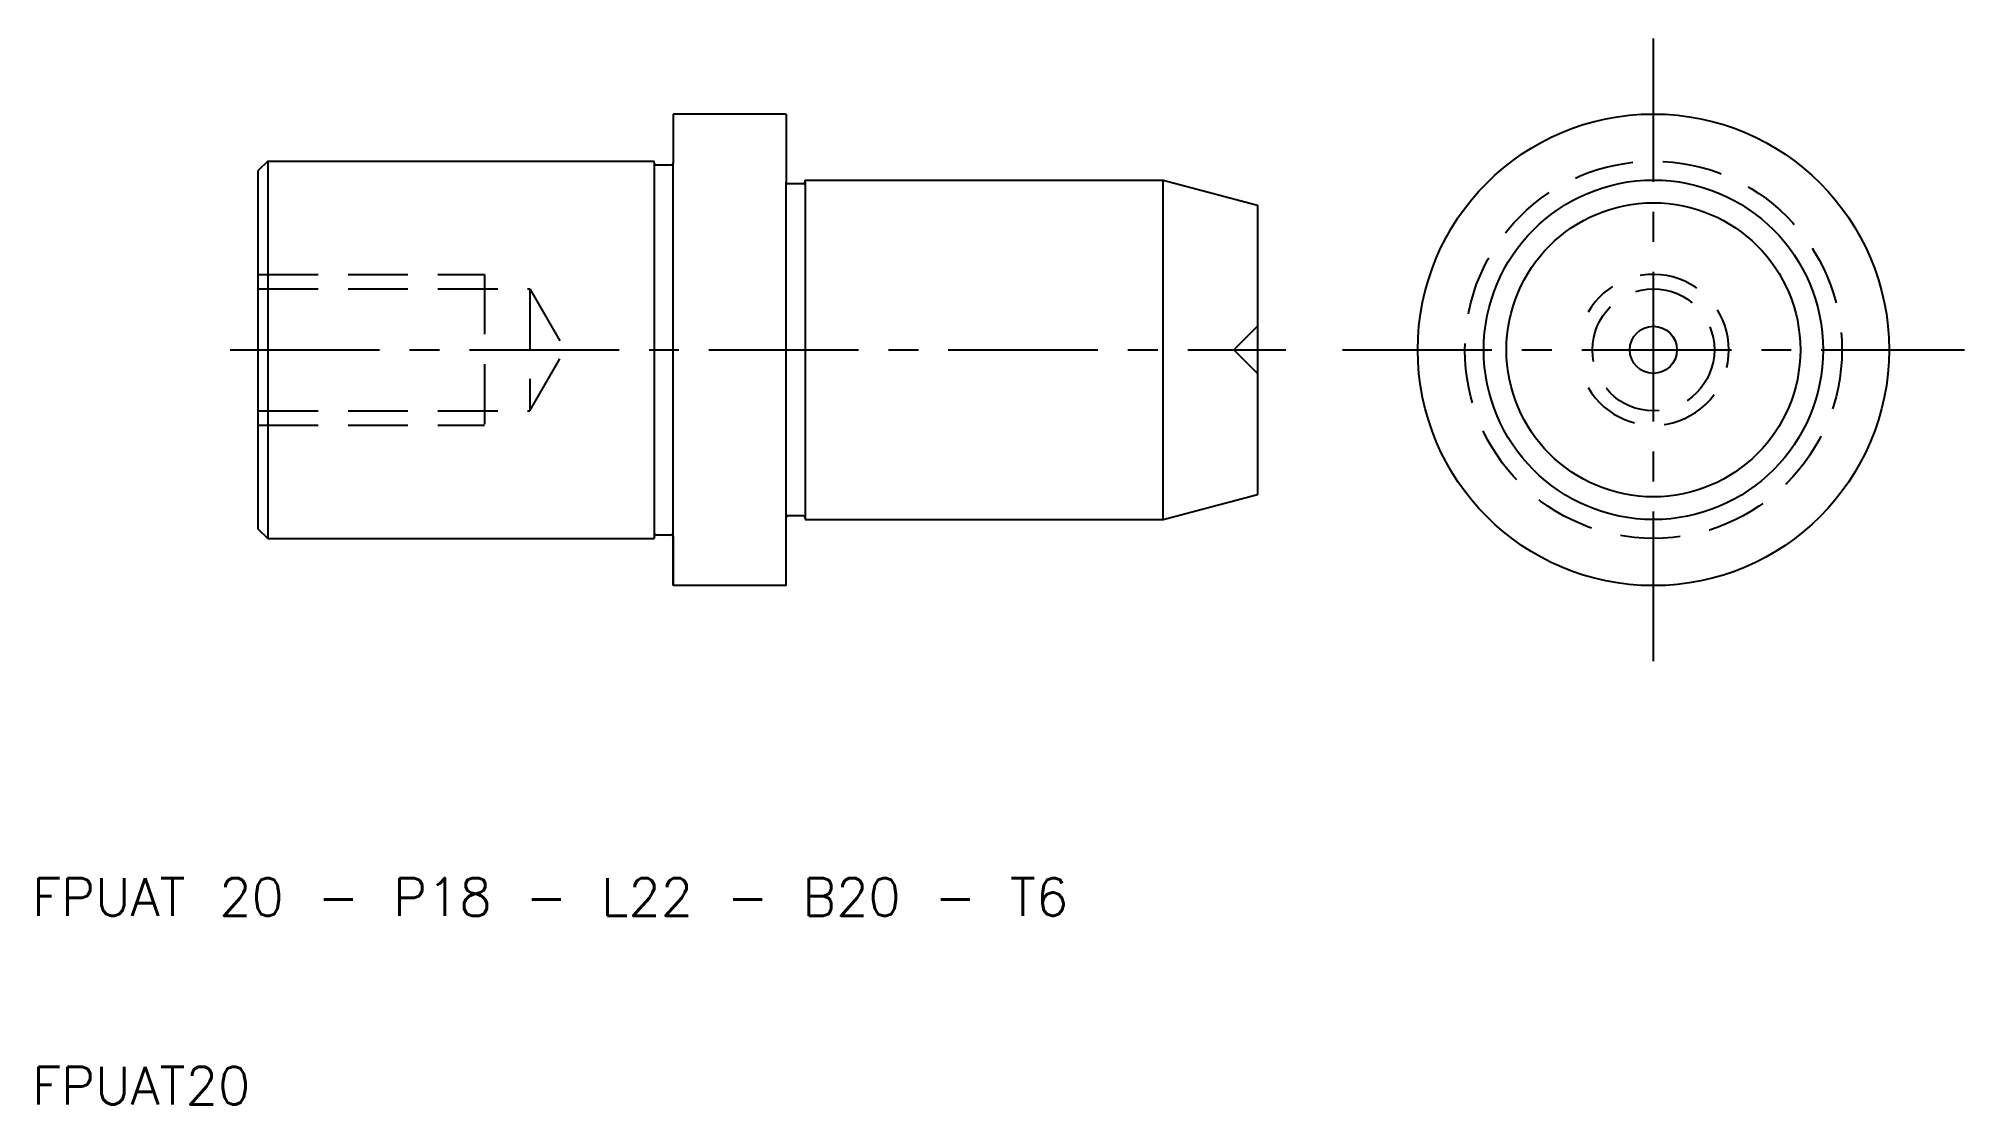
# Model space of a CAD drawing. Extents: x 10 to 112, y 10 to 66.
import ezdxf

# ---------------------------------------------------------------- set-up
doc = ezdxf.new("R2010")
doc.units = 0
doc.header["$LTSCALE"] = 0.25
doc.linetypes.add('CENTER', pattern=[50.8, 31.75, -6.35, 6.35, -6.35])
doc.linetypes.add('DASHED', pattern=[19.05, 12.7, -6.35])
doc.layers.get('0').update_dxf_attribs({"linetype": 'CONTINUOUS'})
doc.layers.add('CENTER', color=1, linetype='CENTER')
doc.styles.get("Standard").update_dxf_attribs({"font": 'txt.shx', "bigfont": 'extfont.shx'})

msp = doc.modelspace()

# ---------------------------------------------------------------- linework, layer by layer
for p, q in [((50, 62.5), (44, 62.5)), ((44, 62.5), (44, 59.9)), ((50, 62.5), (50, 58.9)), ((22.5, 60), (22, 59.5)), ((22, 40.5), (22, 59.5)), ((22.5, 60), (22.5, 40)), ((22.5, 60), (43, 60)), ((43, 59.9), (43, 60)), ((43, 59.9), (43, 40.1)), ((43.1, 59.8), (43.9, 59.8)), ((44, 40.1), (44, 59.9)), ((50, 41.1), (50, 58.9)), ((50.9, 58.8), (50.1, 58.8)), ((51, 59), (70, 59)), ((51, 58.9), (51, 59)), ((51, 58.9), (51, 59)), ((51, 58.9), (51, 41.1)), ((70, 41), (70, 59)), ((70, 59), (75, 57.660254)), ((75, 57.660254), (75, 42.339746)), ((70, 41), (75, 42.339746)), ((50, 37.5), (50, 41.1)), ((50.9, 41.2), (50.1, 41.2)), ((51, 41.1), (51, 41)), ((51, 41), (70, 41)), ((22, 40.5), (22.5, 40)), ((22.5, 40), (43, 40)), ((43, 40.1), (43, 40)), ((43.1, 40.2), (43.9, 40.2)), ((44, 37.5), (44, 40.1)), ((44, 40.1), (44, 37.5)), ((50, 37.5), (44, 37.5))]:
    msp.add_line(p, q)
at = {"color": 3, "linetype": 'DASHED'}
for p, q in [((22, 54), (34, 54)), ((22, 53.233), (36.4, 53.233)), ((34, 54), (34, 46)), ((36.4, 53.233), (38.266573, 50)), ((36.4, 53.233), (36.4, 46.767)), ((73.75, 50), (75, 51.25)), ((36.4, 46.767), (38.266573, 50)), ((73.75, 50), (75, 48.75)), ((22, 46.767), (36.4, 46.767)), ((22, 46), (34, 46))]:
    msp.add_line(p, q, dxfattribs=at)
for radius in [12.5, 9, 7.794229, 1.25]:
    msp.add_circle((96, 50), radius)
for radius in [10, 3.233]:
    msp.add_circle((96, 50), radius, dxfattribs=at)
for centre, start, end in [((43.1, 59.9), 180, 270), ((43.9, 59.9), 270, 0), ((50.1, 58.9), 180, 270), ((50.9, 58.9), 270, 0), ((50.1, 41.1), 90, 180), ((50.9, 41.1), 0, 90), ((43.1, 40.1), 90, 180), ((43.9, 40.1), 0, 90)]:
    msp.add_arc(centre, 0.1, start, end)
msp.add_arc((96, 50), 4, 210, 150, dxfattribs=at)
at = {"layer": 'CENTER', "color": 1, "linetype": 'CENTER'}
for p, q in [((96, 33.5), (96, 66.5)), ((20.5, 50), (76.5, 50)), ((79.5, 50), (112.5, 50))]:
    msp.add_line(p, q, dxfattribs=at)

# ---------------------------------------------------------------- texts
for s, p in [('FPUAT 20 - P18 - L22 - B20 - T6', (10, 20)), ('FPUAT20', (10, 10))]:
    msp.add_text(s, height=2).set_placement(p)

doc.saveas('drawing.dxf')
